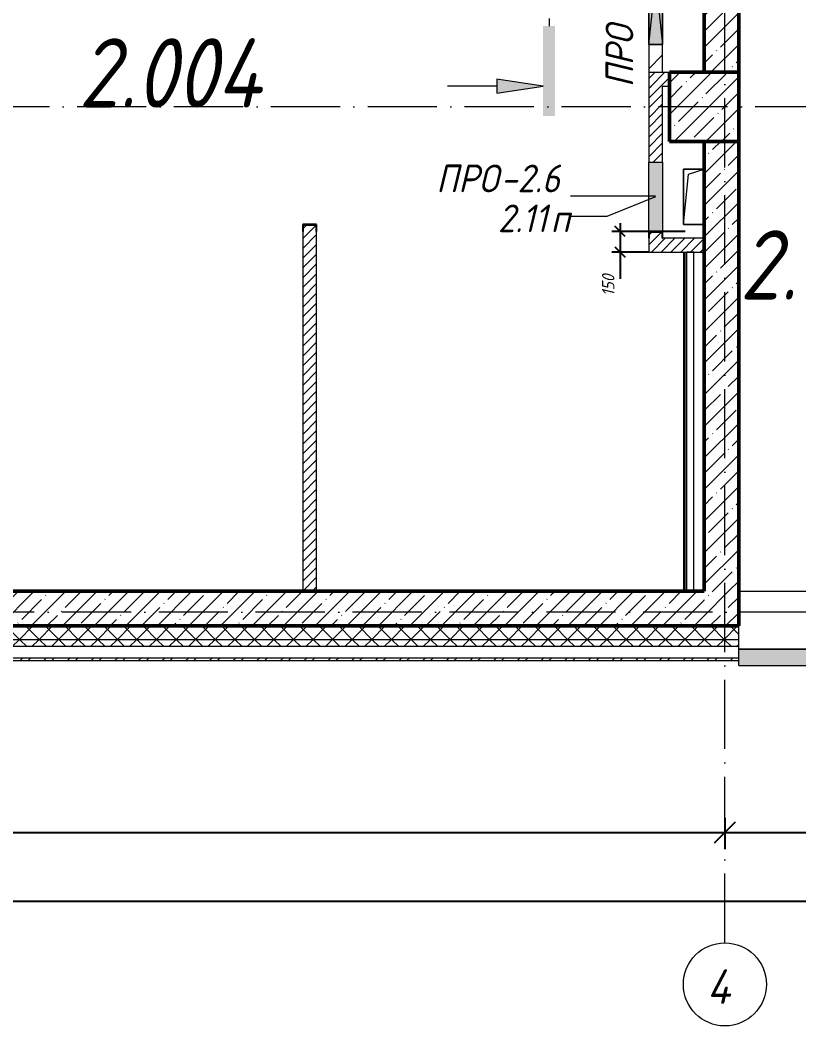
# Model space of a CAD drawing. Header units: millimetres. Extents: x -356862 to 418287, y 0 to 839748.
# Drawn here: x -15301 to -9674, y 374196 to 381462 of the extents above; entities that cross this region are included whole.
import ezdxf

# ---------------------------------------------------------------- set-up
doc = ezdxf.new("R2010")
doc.units = ezdxf.units.MM
doc.linetypes.add('200_ШТРИХ_ш1п0_6_', pattern=[160, 100, -60])
doc.linetypes.add('50_200_ШТРИХ_1Т_ш5_п1_п1_', pattern=[700, 500, -100, 0, -100])
for name, color, linetype, lineweight in [('A-____-____-DIMS', 7, 'Continuous', 9), ('A-____-NOTE-TEXT', 7, 'Continuous', 9), ('A-____-NOTE-TEXT-1', 7, 'Continuous', 5), ('A-DETL-GENF-OTLN', 7, 'Continuous', 9), ('A-FLOR-____-OTLN', 7, 'Continuous', 9), ('A-GENM-____-IDEN', 7, 'Continuous', 9), ('A-GENM-____-MCUT', 7, 'Continuous', 25), ('A-GENM-____-OTLN', 7, 'Continuous', 9), ('A-GENM-____-OTLN-1', 7, 'Continuous', 25), ('A-GLAZ-____-IDEN', 7, 'Continuous', 9), ('A-GLAZ-____-OTLN', 7, 'Continuous', 9), ('A-WALL-____-MCUT', 7, 'Continuous', 13), ('A-WALL-____-MCUT-1', 7, 'Continuous', 9), ('A-WALL-____-MCUT-2', 7, 'Continuous', 50), ('A-WALL-____-OTLN', 7, 'Continuous', 9), ('A-WALL-____-PATT-1', 7, 'Continuous', 9), ('A-WALL-FNSH-MCUT-1', 7, 'Continuous', 9), ('S-COLS-____-MCUT', 7, 'Continuous', 50), ('S-COLS-____-OTLN', 7, 'Continuous', 9), ('S-GRID-____-IDEN', 7, 'Continuous', 9), ('S-GRID-____-OTLN-1', 7, '50_200_ШТРИХ_1Т_ш5_п1_п1_', 9), ('Марки помещений', 7, 'Continuous', 9)]:
    doc.layers.add(name, color=color, linetype=linetype, lineweight=lineweight)
for name, color, linetype, lineweight, true_color in [('A-DETL-GENF-OTLN-3', 9, 'Continuous', 9, 0x808080), ('A-DETL-GENF-OTLN-4', 9, '200_ШТРИХ_ш1п0_6_', 9, 0x808080), ('A-GLAZ-____-OTLN-1', 7, 'Continuous', 9, 0xc0c0c0)]:
    doc.layers.add(name, color=color, linetype=linetype, lineweight=lineweight, true_color=true_color)
doc.styles.add('ISOCPEUR_I', font='isocpeui.ttf', dxfattribs={"width": 0.9, "height": 2.5})
doc.styles.add('ISOCPEUR_I_11', font='isocpeui.ttf', dxfattribs={"width": 0.9, "height": 200})
doc.styles.add('ISOCPEUR_I_2', font='isocpeui.ttf', dxfattribs={"width": 0.85, "height": 2.3})
doc.styles.add('ISOCPEUR_I_7', font='isocpeui.ttf', dxfattribs={"width": 0.9, "height": 90})
doc.styles.add('ISOCPEUR_I_9', font='isocpeui.ttf', dxfattribs={"width": 0.9, "height": 250})
doc.dimstyles.new('ISO-1_8_0_9К_СРЕДНИЙ_Кладочные_1', dxfattribs={"dimscale": 304.8, "dimtxt": 89.638306, "dimasz": 0.246063, "dimexe": 0.19685, "dimexo": 0, "dimgap": 0, "dimtad": 1, "dimdec": 3, "dimrnd": 0.001, "dimdsep": 46, "dimtxsty": 'ISOCPEUR_I_7', "dimblk1": 'OBLIQUE', "dimblk2": 'OBLIQUE', "dimsah": 1, "dimcen": 0.09, "dimdle": 0.19685, "dimazin": 0, "dimtfac": 1, "dimtdec": 4, "dimtix": 1, "dimtmove": 0, "dimatfit": 3, "dimfxl": 1, "dimtvp": 1, "dimtolj": 1, "dimtzin": 0, "dimarcsym": 2})
doc.dimstyles.new('ISO-2_5_0_9К_БОЛЬШОЙ_ОСИ', dxfattribs={"dimscale": 304.8, "dimtxt": 248.995294, "dimasz": 0.492126, "dimexe": 0.393701, "dimexo": 0, "dimgap": 0, "dimtad": 1, "dimdec": 0, "dimzin": 0, "dimdsep": 46, "dimtxsty": 'ISOCPEUR_I', "dimblk1": 'OBLIQUE', "dimblk2": 'OBLIQUE', "dimsah": 1, "dimcen": 0.09, "dimdle": 0.393701, "dimazin": 0, "dimtfac": 1, "dimtdec": 4, "dimtix": 1, "dimtmove": 0, "dimatfit": 3, "dimfxl": 1, "dimtvp": 1, "dimtolj": 1, "dimtzin": 0, "dimarcsym": 2})
pattern_1 = [(45, (-15659.08, 321904.7), (-70.71068, 70.71068), []), (135, (-15659.08, 321904.7), (-70.71068, -70.71068), [])]
pattern_2 = [(45, (-15659.08, 321904.7), (-114.04925, 114.04925), []), (45, (-15545.03, 321904.7), (-114.04925, 114.04925), [201.612, -40.322, 3.353, -36.97])]
pattern_3 = [(45, (-15659.08, 321904.697), (-35.35534, 35.35534), [])]

# ---------------------------------------------------------------- blocks, each defined once
blk = doc.blocks.new('BSC_Колонна _Прямоугольная - 500х500-V58-АР1_План отверстий 2 этажа в осях 1-64_Ю-ЯЯ')
at = {"layer": 'S-COLS-____-OTLN'}
h = blk.add_hatch(dxfattribs=at)
h.set_pattern_fill('FP_69', color=256, style=0, pattern_type=2)
h.set_pattern_definition([(45, (-5300, -58931.04), (-114.04925, 114.04925), []), (45, (-5185.95, -58931.04), (-114.04925, 114.04925), [201.613, -40.323, 3.353, -36.97])])
h.paths.add_polyline_path([(-250, -250), (250, -250), (250, 250), (-250, 250)], flags=0)
at = {"layer": 'S-COLS-____-MCUT'}
for p, q in [((250, 250), (-250, 250)), ((-250, 250), (-250, -250)), ((250, -250), (250, 250)), ((-250, -250), (250, -250))]:
    blk.add_line(p, q, dxfattribs=at)
blk = doc.blocks.new('AR_Отверстие Ниша - Лючок-32405778-АР1_План отверстий 2 этажа в осях 1-64_Ю-ЯЯ')
at = {"layer": 'A-GLAZ-____-OTLN'}
blk.add_hatch(color=256, dxfattribs=at).paths.add_polyline_path([(-250, 50), (-250, -50), (250, -50), (250, 50)], flags=0)
for p, q in [((-250, 50), (250, 50)), ((250, 50), (250, -50)), ((250, -50), (-250, -50))]:
    blk.add_line(p, q, dxfattribs=at)
blk = doc.blocks.new('154_Фахверк_СКБ_Швеллер - Тип_100_3960_зеркало-29769493-АР1_План отверстий 2 этажа в осях 1-64_Ю-ЯЯ')
at = {"layer": 'A-GENM-____-MCUT'}
for p, q in [((175, 50), (125, 50)), ((125, 50), (125, -50)), ((128, 47), (175, 47)), ((128, -47), (128, 47)), ((175, 47), (175, 50)), ((125, -50), (175, -50)), ((175, -47), (128, -47)), ((175, -50), (175, -47))]:
    blk.add_line(p, q, dxfattribs=at)
blk = doc.blocks.new('154_Фахверк_СКБ_Швеллер - Тип_100_3960-28331862-АР1_План отверстий 2 этажа в осях 1-64_Ю-ЯЯ')
at = {"layer": 'A-GENM-____-MCUT'}
for p, q in [((175, 50), (125, 50)), ((125, 50), (125, -50)), ((128, 47), (175, 47)), ((128, -47), (128, 47)), ((175, 47), (175, 50)), ((125, -50), (175, -50)), ((175, -47), (128, -47)), ((175, -50), (175, -47))]:
    blk.add_line(p, q, dxfattribs=at)
blk = doc.blocks.new('AR_Отверстие прямоугольное _в плите_ - AR_Отверстие прямоугольное _в плите_-30459278-АР1_План отверстий 2 этажа в осях 1-64_Ю-ЯЯ')
at = {"layer": 'A-GENM-____-OTLN'}
for p, q in [((75, 200), (-75, 200)), ((-75, 200), (-75, -200)), ((-75, -200), (-37.5, 162.5)), ((-37.5, 162.5), (75, 200)), ((-75, -200), (75, -200))]:
    blk.add_line(p, q, dxfattribs=at)
blk = doc.blocks.new('Отлив_СКБ - Отлив витража_120_НВФ-31885283-АР1_План отверстий 2 этажа в осях 1-64_Ю-ЯЯ')
at = {"layer": 'A-GLAZ-____-OTLN-1'}
for points in [[(426.1, -2), (1000, -2), (1000, 0), (0, 0), (0, -2)], [(426.1, -120), (1000, -120), (1000, -2), (0, -2), (0, -120)]]:
    blk.add_hatch(color=256, dxfattribs=at).paths.add_polyline_path(points, flags=0)
at = {"layer": 'A-GLAZ-____-OTLN'}
for p, q in [((0, 0), (1000, 0)), ((1000, -2), (0, -2)), ((0, -120), (0, -83)), ((0, -120), (1000, -120)), ((1000, -83), (1000, -120))]:
    blk.add_line(p, q, dxfattribs=at)
blk = doc.blocks.new('AR_Отверстие прямоугольное _в стене_ - AR_Отверстие прямоугольное _в стене__ОВ-36801996-АР1_План отверстий 2 этажа в осях 1-64_Ю-ЯЯ')
at = {"layer": 'A-GLAZ-____-OTLN'}
blk.add_hatch(color=256, dxfattribs=at).paths.add_polyline_path([(-450, -50), (450, -50), (450, 50), (-450, 50)], flags=0)
at = {"layer": 'A-DETL-GENF-OTLN'}
for p, q in [((-450, -50), (-450, 50)), ((-450, 50), (450, 50)), ((450, 50), (-450, -50)), ((-450, 50), (450, -50)), ((450, 50), (-450, 50)), ((-450, 50), (-450, -50)), ((450, 50), (450, -50)), ((450, -50), (450, 50)), ((450, -50), (-450, -50)), ((-450, -50), (450, -50))]:
    blk.add_line(p, q, dxfattribs=at)
blk = doc.blocks.new('DET_L_Имитация разреза_ISO2-5 - Влево-36813858-АР1_План отверстий 2 этажа в осях 1-64_Ю-ЯЯ')
at = {"layer": 'A-DETL-GENF-OTLN-4'}
blk.add_line((143.1, 0), (2756.9, 0), dxfattribs=at)
blk = doc.blocks.new('Ось сетки - Круг_Ø6_00__ISO-2_5_0_9K_-25732049-АР1_План отверстий 2 этажа в осях 1-64_Ю-ЯЯ')
at = {"layer": 'S-GRID-____-IDEN'}
blk.add_circle((0, 0), 3, dxfattribs=at)
blk = doc.blocks.new('_Oblique')
at = {"color": 0, "linetype": 'ByBlock', "lineweight": -2}
blk.add_line((-0.5, -0.5), (0.5, 0.5), dxfattribs=at)
blk = doc.blocks.new('*D8751')
at = {"layer": 'A-____-____-DIMS', "color": 0, "lineweight": -2, "transparency": 16777216}
for p, q in [((-18009.1, 375699.2), (-18009.1, 375473.2)), ((-10209.1, 375699.2), (-10209.1, 375473.2)), ((-18129.1, 375593.2), (-10089.1, 375593.2))]:
    blk.add_line(p, q, dxfattribs=at)
at = {"layer": 'Defpoints', "color": 0, "transparency": 16777216}
for p in [(-18009.1, 375699.2), (-10209.1, 375699.2), (-10209.1, 375593.2)]:
    blk.add_point(p, dxfattribs=at)
at = {"layer": 'A-____-____-DIMS', "color": 0, "lineweight": -2, "transparency": 16777216, "xscale": 150, "yscale": 150, "zscale": 150, "rotation": 180}
blk.add_blockref('_Oblique', (-18009.1, 375593.2), dxfattribs=at)
at = {"layer": 'A-____-____-DIMS', "color": 0, "lineweight": -2, "transparency": 16777216, "xscale": 150, "yscale": 150, "zscale": 150}
blk.add_blockref('_Oblique', (-10209.1, 375593.2), dxfattribs=at)
at = {"layer": 'A-____-____-DIMS', "color": 0, "transparency": 16777216, "insert": (-14109.1, 375594.4), "char_height": 2.5, "width": 758.478, "attachment_point": 5, "style": 'ISOCPEUR_I'}
blk.add_mtext('\\A1;7800', dxfattribs=at)
blk = doc.blocks.new('*D8752')
at = {"layer": 'A-____-____-DIMS', "color": 0, "lineweight": -2, "transparency": 16777216}
for p, q in [((-10209.1, 375699.2), (-10209.1, 375473.2)), ((-7909.1, 375699.2), (-7909.1, 375473.2)), ((-10329.1, 375593.2), (-7789.1, 375593.2))]:
    blk.add_line(p, q, dxfattribs=at)
at = {"layer": 'Defpoints', "color": 0, "transparency": 16777216}
for p in [(-10209.1, 375699.2), (-7909.1, 375699.2), (-7909.1, 375593.2)]:
    blk.add_point(p, dxfattribs=at)
at = {"layer": 'A-____-____-DIMS', "color": 0, "lineweight": -2, "transparency": 16777216, "xscale": 150, "yscale": 150, "zscale": 150, "rotation": 180}
blk.add_blockref('_Oblique', (-10209.1, 375593.2), dxfattribs=at)
at = {"layer": 'A-____-____-DIMS', "color": 0, "lineweight": -2, "transparency": 16777216, "xscale": 150, "yscale": 150, "zscale": 150}
blk.add_blockref('_Oblique', (-7909.1, 375593.2), dxfattribs=at)
at = {"layer": 'A-____-____-DIMS', "color": 0, "transparency": 16777216, "insert": (-9059.1, 375594.4), "char_height": 2.5, "width": 758.478, "attachment_point": 5, "style": 'ISOCPEUR_I'}
blk.add_mtext('\\A1;2300', dxfattribs=at)
blk = doc.blocks.new('*D8925')
at = {"layer": 'A-____-____-DIMS', "color": 0, "lineweight": -2, "transparency": 16777216}
for p, q in [((-18009.1, 375202.4), (-18009.1, 374976.4)), ((55390.9, 375202.4), (55390.9, 374976.4)), ((-18129.1, 375096.4), (55510.9, 375096.4))]:
    blk.add_line(p, q, dxfattribs=at)
at = {"layer": 'Defpoints', "color": 0, "transparency": 16777216}
for p in [(-18009.1, 375202.4), (55390.9, 375202.4), (55390.9, 375096.4)]:
    blk.add_point(p, dxfattribs=at)
at = {"layer": 'A-____-____-DIMS', "color": 0, "lineweight": -2, "transparency": 16777216, "xscale": 150, "yscale": 150, "zscale": 150, "rotation": 180}
blk.add_blockref('_Oblique', (-18009.1, 375096.4), dxfattribs=at)
at = {"layer": 'A-____-____-DIMS', "color": 0, "lineweight": -2, "transparency": 16777216, "xscale": 150, "yscale": 150, "zscale": 150}
blk.add_blockref('_Oblique', (55390.9, 375096.4), dxfattribs=at)
at = {"layer": 'A-____-____-DIMS', "color": 0, "transparency": 16777216, "insert": (18690.9, 375097.6), "char_height": 2.5, "width": 971.082, "attachment_point": 5, "style": 'ISOCPEUR_I'}
blk.add_mtext('\\A1;73400', dxfattribs=at)
blk = doc.blocks.new('*D8878')
at = {"layer": 'A-____-____-DIMS', "color": 0, "lineweight": -2, "transparency": 16777216}
for p, q in [((-10966.6, 379995.7), (-10966.6, 379785.7)), ((-10496.9, 379935.7), (-11026.6, 379935.7)), ((-10759.1, 379785.7), (-11026.6, 379785.7)), ((-10966.6, 379785.7), (-10966.6, 379593.2))]:
    blk.add_line(p, q, dxfattribs=at)
at = {"layer": 'Defpoints', "color": 0, "transparency": 16777216}
for p in [(-10496.9, 379935.7), (-10966.6, 379785.7), (-10759.1, 379785.7)]:
    blk.add_point(p, dxfattribs=at)
at = {"layer": 'A-____-____-DIMS', "color": 0, "lineweight": -2, "transparency": 16777216, "xscale": 75, "yscale": 75, "zscale": 75}
for p, rotation in [((-10966.6, 379935.7), 90), ((-10966.6, 379785.7), 270)]:
    blk.add_blockref('_Oblique', p, dxfattribs=dict(at, rotation=rotation))
at = {"layer": 'A-____-____-DIMS', "color": 0, "transparency": 16777216, "insert": (-11096.8, 379469.1), "char_height": 90, "width": 368.207, "attachment_point": 1, "rotation": 90, "line_spacing_factor": 1.149209, "style": 'ISOCPEUR_I_7'}
blk.add_mtext('\\A1;150', dxfattribs=at)

msp = doc.modelspace()

# ---------------------------------------------------------------- hatches: boundary and pattern name
at = {"layer": 'A-____-NOTE-TEXT-1'}
for points in [[(-11435.713, 380768.8328), (-11435.713, 381418.8328), (-11522.4496, 381418.8328), (-11522.4496, 380768.8328)], [(-11856.091, 380934.6809), (-11522.4496, 380984.6809), (-11856.091, 381034.6809)]]:
    msp.add_hatch(color=256, dxfattribs=at).paths.add_polyline_path(points, flags=0)
at = {"layer": 'A-WALL-____-PATT-1'}
h = msp.add_hatch(dxfattribs=at)
h.set_pattern_fill('FP_4', color=256, style=0, pattern_type=2)
h.set_pattern_definition([(45, (-15659.08, 321904.7), (-84.85281, 84.85281), [])])
h.paths.add_polyline_path([(-10659.0813, 381085.7392), (-10659.0813, 381285.7392), (-10759.0813, 381285.7392), (-10759.0813, 381085.7392)], flags=0)
h.paths.add_polyline_path([(-10659.0813, 382185.7392), (-10659.0813, 382485.7392), (-10759.0813, 382485.7392), (-10759.0813, 382185.7392), (-10674.4659, 382185.7392)], flags=0)
h.paths.add_polyline_path([(-10659.0813, 382785.7392), (-10659.0813, 383735.7392), (-10759.0813, 383735.7392), (-10759.0813, 382785.7392), (-10683.0813, 382785.7392)], flags=0)
h = msp.add_hatch(dxfattribs=at)
h.set_pattern_fill('FP_13', color=256, style=0, pattern_type=2)
h.set_pattern_definition(pattern_2)
h.paths.add_polyline_path([(-10109.0813, 381085.7392), (-10109.0813, 383435.7392), (-10359.0813, 383435.7392), (-10359.0813, 381085.7392)], flags=0)
h = msp.add_hatch(dxfattribs=at)
h.set_pattern_fill('FP_5', color=256, style=0, pattern_type=2)
h.set_pattern_definition(pattern_3)
h.paths.add_polyline_path([(-10659.0813, 380985.7392), (-10609.0813, 380985.7392), (-10609.0813, 381085.7392), (-10759.0813, 381085.7392), (-10759.0813, 380985.7392)], flags=0)
h = msp.add_hatch(dxfattribs=at)
h.set_pattern_fill('FP_5', color=256, style=0, pattern_type=2)
h.set_pattern_definition(pattern_3)
h.paths.add_polyline_path([(-10662.0813, 379885.7392), (-10662.0813, 379932.7392), (-10756.0813, 379932.7392), (-10756.0813, 379885.7392), (-10709.0813, 379885.7392)], flags=0)
h.paths.add_polyline_path([(-10759.0813, 380435.7392), (-10659.0813, 380435.7392), (-10659.0813, 380985.7392), (-10759.0813, 380985.7392)], flags=0)
h = msp.add_hatch(dxfattribs=at)
h.set_pattern_fill('FP_13', color=256, style=0, pattern_type=2)
h.set_pattern_definition(pattern_2)
h.paths.add_polyline_path([(-10109.0813, 377335.7392), (-10109.0813, 380585.7392), (-10359.0813, 380585.7392), (-10359.0813, 377335.7392)], flags=0)
h = msp.add_hatch(dxfattribs=at)
h.set_pattern_fill('FP_5', color=256, style=0, pattern_type=2)
h.set_pattern_definition(pattern_3)
h.paths.add_polyline_path([(-13259.0813, 377335.7392), (-13159.0813, 377335.7392), (-13159.0813, 379935.7392), (-13162.0813, 379935.7392), (-13162.0813, 379982.7392), (-13256.0813, 379982.7392), (-13256.0813, 379935.7392), (-13259.0813, 379935.7392)], flags=0)
h = msp.add_hatch(dxfattribs=at)
h.set_pattern_fill('FP_5', color=256, style=0, pattern_type=2)
h.set_pattern_definition(pattern_3)
h.paths.add_polyline_path([(-10659.0813, 379785.7392), (-10359.0813, 379785.7392), (-10359.0813, 379885.7392), (-10759.0813, 379885.7392), (-10759.0813, 379785.7392), (-10662.0813, 379785.7392)], flags=0)
h = msp.add_hatch(dxfattribs=at)
h.set_pattern_fill('FP_13', color=256, style=0, pattern_type=2)
h.set_pattern_definition(pattern_2)
h.paths.add_polyline_path([(-10359.0813, 377085.7392), (-10359.0813, 377335.7392), (-17609.0813, 377335.7392), (-17609.0813, 377085.7392), (-12139.2611, 377085.7392)], flags=0)
h = msp.add_hatch(dxfattribs=at)
h.set_pattern_fill('FP_13', color=256, style=0, pattern_type=2)
h.set_pattern_definition(pattern_2)
h.paths.add_polyline_path([(-2609.0813, 377085.7392), (-2609.0813, 377335.7392), (-9109.0813, 377335.7392), (-9109.0813, 377085.7392), (-3301.7577, 377085.7392)], flags=0)
h.paths.add_polyline_path([(-10359.0813, 377085.7392), (-10109.0813, 377085.7392), (-10109.0813, 377335.7392), (-10359.0813, 377335.7392)], flags=0)
h = msp.add_hatch(dxfattribs=at)
h.set_pattern_fill('FP_1', color=256, style=0, pattern_type=2)
h.set_pattern_definition(pattern_1)
h.paths.add_polyline_path([(58560.7656, 376985.7392), (58640.9187, 376985.7392), (58640.9187, 377085.7392), (52290.9187, 377085.7392), (52290.9187, 376985.7392), (55025.7643, 376985.7392)], flags=0)
h.paths.add_polyline_path([(49340.9187, 376985.7392), (51290.9187, 376985.7392), (51290.9187, 377085.7392), (49415.9187, 377085.7392), (49415.9187, 377079.7392), (49340.9187, 377079.7392)], flags=0)
h.paths.add_polyline_path([(48340.9187, 376985.7392), (48340.9187, 377079.7392), (48265.9187, 377079.7392), (48265.9187, 377085.7392), (47315.9187, 377085.7392), (47315.9187, 377079.7392), (47240.9187, 377079.7392), (47240.9187, 376985.7392), (47955.7616, 376985.7392)], flags=0)
h.paths.add_polyline_path([(44420.7603, 376985.7392), (45440.9187, 376985.7392), (45440.9187, 377079.7392), (45365.9187, 377079.7392), (45365.9187, 377085.7392), (44315.9187, 377085.7392), (44315.9187, 377079.7392), (44240.9187, 377079.7392), (44240.9187, 376985.7392), (44315.9187, 376985.7392)], flags=0)
h.paths.add_polyline_path([(42440.9187, 376985.7392), (42440.9187, 377079.7392), (42365.9187, 377079.7392), (42365.9187, 377085.7392), (41315.9187, 377085.7392), (41315.9187, 377079.7392), (41240.9187, 377079.7392), (41240.9187, 376985.7392), (41769.5093, 376985.7392)], flags=0)
h.paths.add_polyline_path([(38676.3831, 376985.7392), (39440.9187, 376985.7392), (39440.9187, 377079.7392), (39365.9187, 377079.7392), (39365.9187, 377085.7392), (38315.9187, 377085.7392), (38315.9187, 377079.7392), (38240.9187, 377079.7392), (38240.9187, 376985.7392), (38590.9187, 376985.7392)], flags=0)
h.paths.add_polyline_path([(36365.9187, 376985.7392), (36440.9187, 376985.7392), (36440.9187, 377079.7392), (36365.9187, 377079.7392), (36365.9187, 377085.7392), (35315.9187, 377085.7392), (35315.9187, 377079.7392), (35240.9187, 377079.7392), (35240.9187, 376985.7392), (35583.257, 376985.7392)], flags=0)
h.paths.add_polyline_path([(32240.9187, 376985.7392), (33440.9187, 376985.7392), (33440.9187, 377079.7392), (33365.9187, 377079.7392), (33365.9187, 377085.7392), (32315.9187, 377085.7392), (32315.9187, 377079.7392), (32240.9187, 377079.7392)], flags=0)
h.paths.add_polyline_path([(26815.9187, 376985.7392), (26890.9187, 376985.7392), (26890.9187, 377079.7392), (26815.9187, 377079.7392), (26815.9187, 377085.7392), (25765.9187, 377085.7392), (25765.9187, 377079.7392), (25690.9187, 377079.7392), (25690.9187, 376985.7392), (26745.7536, 376985.7392)], flags=0)
h.paths.add_polyline_path([(28765.9187, 376985.7392), (30440.9187, 376985.7392), (30440.9187, 377079.7392), (30365.9187, 377079.7392), (30365.9187, 377085.7392), (28765.9187, 377085.7392), (28765.9187, 377079.7392), (28690.9187, 377079.7392), (28690.9187, 376985.7392)], flags=0)
h.paths.add_polyline_path([(23815.9187, 376985.7392), (23890.9187, 376985.7392), (23890.9187, 377079.7392), (23815.9187, 377079.7392), (23815.9187, 377085.7392), (22765.9187, 377085.7392), (22765.9187, 377079.7392), (22690.9187, 377079.7392), (22690.9187, 376985.7392), (23540.9187, 376985.7392)], flags=0)
h.paths.add_polyline_path([(20890.9187, 376985.7392), (20890.9187, 377079.7392), (20815.9187, 377079.7392), (20815.9187, 377085.7392), (19765.9187, 377085.7392), (19765.9187, 377079.7392), (19690.9187, 377079.7392), (19690.9187, 376985.7392), (20559.5013, 376985.7392)], flags=0)
h.paths.add_polyline_path([(16690.9187, 376985.7392), (17890.9187, 376985.7392), (17890.9187, 377079.7392), (17815.9187, 377079.7392), (17815.9187, 377085.7392), (16765.9187, 377085.7392), (16765.9187, 377079.7392), (16690.9187, 377079.7392)], flags=0)
h.paths.add_polyline_path([(14890.9187, 376985.7392), (14890.9187, 377079.7392), (14815.9187, 377079.7392), (14815.9187, 377085.7392), (13765.9187, 377085.7392), (13765.9187, 377079.7392), (13690.9187, 377079.7392), (13690.9187, 376985.7392), (14815.9187, 376985.7392)], flags=0)
h.paths.add_polyline_path([(11040.9187, 376985.7392), (11890.9187, 376985.7392), (11890.9187, 377079.7392), (11815.9187, 377079.7392), (11815.9187, 377085.7392), (10765.9187, 377085.7392), (10765.9187, 377079.7392), (10690.9187, 377079.7392), (10690.9187, 376985.7392), (10838.2476, 376985.7392)], flags=0)
h.paths.add_polyline_path([(8890.9187, 376985.7392), (8890.9187, 377079.7392), (8815.9187, 377079.7392), (8815.9187, 377085.7392), (7765.9187, 377085.7392), (7765.9187, 377079.7392), (7690.9187, 377079.7392), (7690.9187, 376985.7392), (8186.9966, 376985.7392)], flags=0)
h.paths.add_polyline_path([(5890.9187, 376985.7392), (5890.9187, 377079.7392), (5815.9187, 377079.7392), (5815.9187, 377085.7392), (4765.9187, 377085.7392), (4765.9187, 377079.7392), (4690.9187, 377079.7392), (4690.9187, 376985.7392), (5815.9187, 376985.7392)], flags=0)
h.paths.add_polyline_path([(2890.9187, 376985.7392), (2890.9187, 377079.7392), (2815.9187, 377079.7392), (2815.9187, 377085.7392), (1765.9187, 377085.7392), (1765.9187, 377079.7392), (1690.9187, 377079.7392), (1690.9187, 376985.7392), (2884.4946, 376985.7392)], flags=0)
h.paths.add_polyline_path([(690.9187, 376985.7392), (690.9187, 377079.7392), (615.9187, 377079.7392), (615.9187, 377085.7392), (-9109.0813, 377085.7392), (-9109.0813, 376985.7392), (233.2436, 376985.7392)], flags=0)
h.paths.add_polyline_path([(-10109.0813, 376985.7392), (-10109.0813, 377085.7392), (-18109.0813, 377085.7392), (-18109.0813, 376985.7392), (-12139.2611, 376985.7392)], flags=0)
h = msp.add_hatch(dxfattribs=at)
h.set_pattern_fill('FP_1', color=256, style=0, pattern_type=2)
h.set_pattern_definition(pattern_1)
h.paths.add_polyline_path([(58640.9187, 376935.7392), (58640.9187, 376985.7392), (52290.9187, 376985.7392), (52290.9187, 376935.7392), (58560.7656, 376935.7392)], flags=0)
h.paths.add_polyline_path([(51290.9187, 376935.7392), (51290.9187, 376985.7392), (49340.9187, 376985.7392), (49340.9187, 376935.7392), (49723.2623, 376935.7392)], flags=0)
h.paths.add_polyline_path([(48340.9187, 376935.7392), (48340.9187, 376985.7392), (47240.9187, 376985.7392), (47240.9187, 376935.7392), (47955.7616, 376935.7392)], flags=0)
h.paths.add_polyline_path([(45440.9187, 376935.7392), (45440.9187, 376985.7392), (44240.9187, 376985.7392), (44240.9187, 376935.7392), (44420.7603, 376935.7392)], flags=0)
h.paths.add_polyline_path([(42440.9187, 376935.7392), (42440.9187, 376985.7392), (41240.9187, 376985.7392), (41240.9187, 376935.7392), (41769.5093, 376935.7392)], flags=0)
h.paths.add_polyline_path([(39440.9187, 376935.7392), (39440.9187, 376985.7392), (38240.9187, 376985.7392), (38240.9187, 376935.7392), (39118.2583, 376935.7392)], flags=0)
h.paths.add_polyline_path([(35240.9187, 376935.7392), (36440.9187, 376935.7392), (36440.9187, 376985.7392), (35240.9187, 376985.7392)], flags=0)
h.paths.add_polyline_path([(32932.006, 376935.7392), (33440.9187, 376935.7392), (33440.9187, 376985.7392), (32240.9187, 376985.7392), (32240.9187, 376935.7392)], flags=0)
h.paths.add_polyline_path([(28690.9187, 376935.7392), (30440.9187, 376935.7392), (30440.9187, 376985.7392), (28690.9187, 376985.7392)], flags=0)
h.paths.add_polyline_path([(25690.9187, 376935.7392), (26890.9187, 376935.7392), (26890.9187, 376985.7392), (25690.9187, 376985.7392)], flags=0)
h.paths.add_polyline_path([(23890.9187, 376935.7392), (23890.9187, 376985.7392), (22690.9187, 376985.7392), (22690.9187, 376935.7392), (23210.7523, 376935.7392)], flags=0)
h.paths.add_polyline_path([(17890.9187, 376935.7392), (17890.9187, 376985.7392), (16690.9187, 376985.7392), (16690.9187, 376935.7392)], flags=0)
h.paths.add_polyline_path([(19690.9187, 376935.7392), (20890.9187, 376935.7392), (20890.9187, 376985.7392), (19690.9187, 376985.7392)], flags=0)
h.paths.add_polyline_path([(14890.9187, 376935.7392), (14890.9187, 376985.7392), (13690.9187, 376985.7392), (13690.9187, 376935.7392), (14373.2489, 376935.7392)], flags=0)
h.paths.add_polyline_path([(11890.9187, 376935.7392), (11890.9187, 376985.7392), (10690.9187, 376985.7392), (10690.9187, 376935.7392), (11721.9979, 376935.7392)], flags=0)
h.paths.add_polyline_path([(7690.9187, 376935.7392), (8890.9187, 376935.7392), (8890.9187, 376985.7392), (7690.9187, 376985.7392)], flags=0)
h.paths.add_polyline_path([(5890.9187, 376935.7392), (5890.9187, 376985.7392), (4690.9187, 376985.7392), (4690.9187, 376935.7392), (5535.7456, 376935.7392)], flags=0)
h.paths.add_polyline_path([(2884.4946, 376935.7392), (2890.9187, 376935.7392), (2890.9187, 376985.7392), (1690.9187, 376985.7392), (1690.9187, 376935.7392), (2000.7443, 376935.7392)], flags=0)
h.paths.add_polyline_path([(690.9187, 376935.7392), (690.9187, 376985.7392), (-9109.0813, 376985.7392), (-9109.0813, 376935.7392), (233.2436, 376935.7392)], flags=0)
h.paths.add_polyline_path([(-10109.0813, 376935.7392), (-10109.0813, 376985.7392), (-18209.0813, 376985.7392), (-18209.0813, 376935.7392), (-12139.2611, 376935.7392)], flags=0)
h = msp.add_hatch(dxfattribs=at)
h.set_pattern_fill('FP_3', color=256, style=0, pattern_type=2)
h.set_pattern_definition([(45, (-15659.08, 321904.7), (-85.53659, 85.53659), []), (45, (-15602.06, 321904.7), (-85.53659, 85.53659), [])])
h.paths.add_polyline_path([(29555.9187, 376835.7392), (29555.9187, 376855.7392), (28690.9187, 376855.7392), (28690.9187, 376835.7392), (29397.0046, 376835.7392)], flags=0)
h.paths.add_polyline_path([(26745.7536, 376835.7392), (26890.9187, 376835.7392), (26890.9187, 376855.7392), (25690.9187, 376855.7392), (25690.9187, 376835.7392)], flags=0)
h.paths.add_polyline_path([(23210.7523, 376835.7392), (23890.9187, 376835.7392), (23890.9187, 376855.7392), (22690.9187, 376855.7392), (22690.9187, 376835.7392)], flags=0)
h.paths.add_polyline_path([(20890.9187, 376835.7392), (20890.9187, 376855.7392), (19690.9187, 376855.7392), (19690.9187, 376835.7392), (20559.5013, 376835.7392)], flags=0)
h.paths.add_polyline_path([(17890.9187, 376835.7392), (17890.9187, 376855.7392), (16690.9187, 376855.7392), (16690.9187, 376835.7392)], flags=0)
h.paths.add_polyline_path([(14890.9187, 376835.7392), (14890.9187, 376855.7392), (13690.9187, 376855.7392), (13690.9187, 376835.7392), (14373.2489, 376835.7392)], flags=0)
h.paths.add_polyline_path([(11721.9979, 376835.7392), (11890.9187, 376835.7392), (11890.9187, 376855.7392), (10690.9187, 376855.7392), (10690.9187, 376835.7392), (10838.2476, 376835.7392)], flags=0)
h.paths.add_polyline_path([(8890.9187, 376835.7392), (8890.9187, 376855.7392), (7690.9187, 376855.7392), (7690.9187, 376835.7392), (8186.9966, 376835.7392)], flags=0)
h.paths.add_polyline_path([(5535.7456, 376835.7392), (5890.9187, 376835.7392), (5890.9187, 376855.7392), (4690.9187, 376855.7392), (4690.9187, 376835.7392)], flags=0)
h.paths.add_polyline_path([(1690.9187, 376835.7392), (2890.9187, 376835.7392), (2890.9187, 376855.7392), (1690.9187, 376855.7392)], flags=0)
h.paths.add_polyline_path([(690.9187, 376835.7392), (690.9187, 376855.7392), (-9109.0813, 376855.7392), (-9109.0813, 376835.7392), (233.2436, 376835.7392)], flags=0)
h.paths.add_polyline_path([(-10109.0813, 376835.7392), (-10109.0813, 376855.7392), (-18339.0813, 376855.7392), (-18339.0813, 376835.7392), (-12139.2611, 376835.7392)], flags=0)

# ---------------------------------------------------------------- linework, layer by layer
at = {"layer": 'A-____-NOTE-TEXT'}
for p, q in [((-11856.091, 381034.6809), (-11856.091, 380934.6809)), ((-11522.4496, 380984.6809), (-11856.091, 381034.6809)), ((-11856.091, 380984.6809), (-12212.341, 380984.6809)), ((-11856.091, 380934.6809), (-11522.4496, 380984.6809))]:
    msp.add_line(p, q, dxfattribs=at)
at = {"layer": 'A-FLOR-____-OTLN'}
for p, q in [((-10509.0813, 380385.7392), (-10359.0813, 380385.7392)), ((-10509.0813, 379985.7392), (-10509.0813, 380385.7392)), ((-10359.0813, 379985.7392), (-10509.0813, 379985.7392))]:
    msp.add_line(p, q, dxfattribs=at)
at = {"layer": 'A-GENM-____-IDEN'}
msp.add_line((-10709.0813, 380190.8341), (-11324.2102, 380190.8341), dxfattribs=at)
at = {"layer": 'A-GLAZ-____-IDEN'}
for p, q in [((-10709.0813, 380185.7392), (-11060.9398, 380042.2464)), ((-11060.9398, 380042.2464), (-11324.2102, 380042.2464))]:
    msp.add_line(p, q, dxfattribs=at)
at = {"layer": 'A-WALL-____-MCUT'}
for p, q in [((-10434.0813, 379785.7392), (-10484.0813, 379785.7392)), ((-10484.0813, 377335.7392), (-10484.0813, 379785.7392)), ((-10434.0813, 377335.7392), (-10434.0813, 379785.7392)), ((-10109.0813, 376855.7392), (-10109.0813, 377085.7392)), ((-18339.0813, 376855.7392), (-10109.0813, 376855.7392))]:
    msp.add_line(p, q, dxfattribs=at)
at = {"layer": 'A-WALL-____-MCUT-1'}
for p, q in [((-10496.5813, 377335.7392), (-10496.5813, 379785.7392)), ((-10109.0813, 376935.7392), (-18259.0813, 376935.7392)), ((-10109.0813, 376985.7392), (-18209.0813, 376985.7392))]:
    msp.add_line(p, q, dxfattribs=at)
at = {"layer": 'A-WALL-____-MCUT-2'}
for p, q in [((-10359.0813, 383435.7392), (-10359.0813, 381085.7392)), ((-10109.0813, 381085.7392), (-10109.0813, 383435.7392)), ((-10359.0813, 380585.7392), (-10359.0813, 377335.7392)), ((-10109.0813, 377085.7392), (-10109.0813, 380585.7392)), ((-10359.0813, 377335.7392), (-17609.0813, 377335.7392)), ((-17609.0813, 377085.7392), (-10109.0813, 377085.7392)), ((-10359.0813, 377085.7392), (-10109.0813, 377085.7392))]:
    msp.add_line(p, q, dxfattribs=at)
at = {"layer": 'A-WALL-____-OTLN'}
msp.add_line((-10109.0813, 377335.7392), (-9109.0813, 377335.7392), dxfattribs=at)
at = {"layer": 'A-WALL-FNSH-MCUT-1'}
for p, q in [((-10759.0813, 381285.7392), (-10759.0813, 380435.7392)), ((-10659.0813, 381085.7392), (-10659.0813, 381285.7392)), ((-10759.0813, 381085.7392), (-10609.0813, 381085.7392)), ((-10659.0813, 380435.7392), (-10659.0813, 380985.7392)), ((-10659.0813, 380985.7392), (-10609.0813, 380985.7392)), ((-13259.0813, 379935.7392), (-13259.0813, 377335.7392)), ((-13159.0813, 377335.7392), (-13159.0813, 379935.7392)), ((-10759.0813, 379885.7392), (-10759.0813, 379785.7392)), ((-10359.0813, 379885.7392), (-10659.0813, 379885.7392)), ((-10759.0813, 379785.7392), (-10359.0813, 379785.7392)), ((-10509.0813, 379785.7392), (-10509.0813, 377335.7392)), ((-18359.0813, 376835.7392), (-10109.0813, 376835.7392)), ((-10109.0813, 376835.7392), (-10109.0813, 376855.7392))]:
    msp.add_line(p, q, dxfattribs=at)
at = {"layer": 'S-GRID-____-OTLN-1'}
for p, q in [((-10209.0813, 374796.285), (-10209.0813, 412797.5486)), ((59820.9592, 380835.7392), (-20327.8515, 380835.7392)), ((88415.3253, 377185.7392), (-20327.8515, 377185.7392))]:
    msp.add_line(p, q, dxfattribs=at)

# ---------------------------------------------------------------- block references
at = {"layer": 'A-DETL-GENF-OTLN-3', "rotation": 270.0000000000004}
msp.add_blockref('DET_L_Имитация разреза_ISO2-5 - Влево-36813858-АР1_План отверстий 2 этажа в осях 1-64_Ю-ЯЯ', (-11479.0813, 384175.7392), dxfattribs=at)
at = {"layer": 'A-GENM-____-OTLN'}
msp.add_blockref('AR_Отверстие прямоугольное _в плите_ - AR_Отверстие прямоугольное _в плите_-30459278-АР1_План отверстий 2 этажа в осях 1-64_Ю-ЯЯ', (-10434.0813, 380185.7392), dxfattribs=at)
at = {"layer": 'A-GENM-____-OTLN-1', "rotation": 269.9999999999999}
for name, p in [('154_Фахверк_СКБ_Швеллер - Тип_100_3960-28331862-АР1_План отверстий 2 этажа в осях 1-64_Ю-ЯЯ', (-13209.0813, 380110.7392)), ('154_Фахверк_СКБ_Швеллер - Тип_100_3960_зеркало-29769493-АР1_План отверстий 2 этажа в осях 1-64_Ю-ЯЯ', (-10709.0813, 380060.7392))]:
    msp.add_blockref(name, p, dxfattribs=at)
at = {"layer": 'A-GLAZ-____-OTLN'}
for name, p, rotation in [('AR_Отверстие прямоугольное _в стене_ - AR_Отверстие прямоугольное _в стене__ОВ-36801996-АР1_План отверстий 2 этажа в осях 1-64_Ю-ЯЯ', (-10709.0813, 381735.7392), 90.0000000000001), ('AR_Отверстие Ниша - Лючок-32405778-АР1_План отверстий 2 этажа в осях 1-64_Ю-ЯЯ', (-10709.0813, 380185.7392), 89.9999999999999)]:
    msp.add_blockref(name, p, dxfattribs=dict(at, rotation=rotation))
msp.add_blockref('Отлив_СКБ - Отлив витража_120_НВФ-31885283-АР1_План отверстий 2 этажа в осях 1-64_Ю-ЯЯ', (-10109.0813, 376918.7392), dxfattribs=at)
at = {"layer": 'S-COLS-____-OTLN'}
msp.add_blockref('BSC_Колонна _Прямоугольная - 500х500-V58-АР1_План отверстий 2 этажа в осях 1-64_Ю-ЯЯ', (-10359.0813, 380835.7392), dxfattribs=at)
at = {"layer": 'S-GRID-____-IDEN', "xscale": 99.99999999999993, "yscale": 99.99999999999993, "zscale": 99.99999999999993}
msp.add_blockref('Ось сетки - Круг_Ø6_00__ISO-2_5_0_9K_-25732049-АР1_План отверстий 2 этажа в осях 1-64_Ю-ЯЯ', (-10209.0813, 374496.285), dxfattribs=at)

# ---------------------------------------------------------------- texts
at = {"layer": 'A-GENM-____-IDEN', "insert": (-11070.5601, 380976.7853), "char_height": 200, "width": 562.784625, "attachment_point": 1, "rotation": 90, "style": 'ISOCPEUR_I_11'}
msp.add_mtext('ПРО', dxfattribs=at)
at = {"layer": 'A-GENM-____-IDEN', "char_height": 200, "attachment_point": 1, "style": 'ISOCPEUR_I_11'}
for s, insert, width in [('ПРО', (-12294.6169, 380417.9502), 562.784625), ('-2.6', (-11830.2731, 380417.9502), 548.35425)]:
    msp.add_mtext(s, dxfattribs=dict(at, insert=insert, width=width))
at = {"layer": 'A-GLAZ-____-IDEN', "char_height": 200, "attachment_point": 1, "style": 'ISOCPEUR_I_11'}
for s, insert, width in [('2.11', (-11848.5688, 380129.861), 461.772), ('\\fISOCPEUR|b0|i1|c204|p34|;\\W.9;п', (-11467.5688, 380129.861), 158.734125)]:
    msp.add_mtext(s, dxfattribs=dict(at, insert=insert, width=width))
at = {"layer": 'S-GRID-____-IDEN', "insert": (-10339.7596, 374605.0596), "char_height": 250, "width": 223.670812, "attachment_point": 1, "style": 'ISOCPEUR_I_9'}
msp.add_mtext('\\fISOCPEUR|b0|i1|c204|p34|;\\W.9;4', dxfattribs=at)
at = {"layer": 'Марки помещений', "char_height": 500, "attachment_point": 1, "style": 'ISOCPEUR_I_2'}
for s, insert, width in [('2.004', (-14878.7445, 381330.243), 817.72125), ('2.008', (-10102.2063, 379943.4099), 785.65375)]:
    msp.add_mtext(s, dxfattribs=dict(at, insert=insert, width=width))

# ---------------------------------------------------------------- dimensions: what is measured, and where the dimension line sits
at = {"layer": 'A-____-____-DIMS'}
dim = msp.add_linear_dim(base=(-10966.6378, 379785.7392), p1=(-10496.9156, 379935.7392), p2=(-10759.0813, 379785.7392), angle=90, dimstyle='ISO-1_8_0_9К_СРЕДНИЙ_Кладочные_1', override={"dimpost": '<>', "dimfxl": 302.04445}, dxfattribs=at)
dim.commit()
dim.dimension.update_dxf_attribs({"geometry": '*D8878', "text_midpoint": (-11036.7765, 379593.2481), "dimtype": 160, "text_rotation": 90})
for base, p1, p2, override, picture, middle in [((-10209.0813, 375593.1643), (-18009.0813, 375699.2303), (-10209.0813, 375699.2303), {"dimpost": '<>', "dimfxl": 7800}, '*D8751', (-14109.0813, 375594.4304)), ((-7909.0813, 375593.1643), (-10209.0813, 375699.2303), (-7909.0813, 375699.2303), {"dimpost": '<>', "dimfxl": 2300}, '*D8752', (-9059.0813, 375594.4143)), ((55390.9187, 375096.364), (-18009.0813, 375202.43), (55390.9187, 375202.43), {"dimpost": '<>', "dimfxl": 73400}, '*D8925', (18690.9187, 375097.6301))]:
    dim = msp.add_linear_dim(base=base, p1=p1, p2=p2, dimstyle='ISO-2_5_0_9К_БОЛЬШОЙ_ОСИ', override=override, dxfattribs=at)
    dim.commit()
    dim.dimension.update_dxf_attribs({"geometry": picture, "text_midpoint": middle})

doc.saveas('drawing.dxf')
